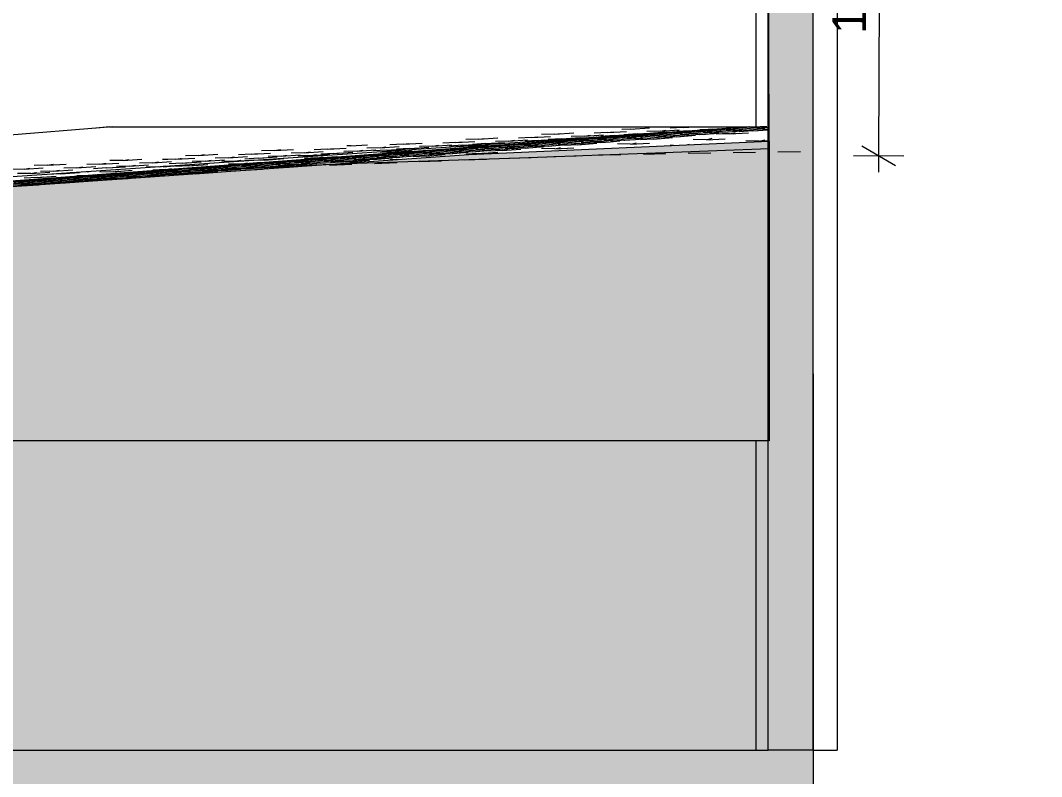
# Model space of a CAD drawing. Header units: metres. Extents: x -111189 to -108577, y -72951 to -72647.
# Drawn here: x -108908.197 to -108903.644, y -72945.58 to -72942.208 of the extents above; entities that cross this region are included whole.
import ezdxf

# ---------------------------------------------------------------- set-up
doc = ezdxf.new("R2010")
doc.units = ezdxf.units.M
doc.header["$MEASUREMENT"] = 0
doc.linetypes.add('Hidden Line', pattern=[0.13, 0.08, -0.05])
for name, color, linetype in [('00 - DESENHO 2D', 7, 'Continuous'), ('01 - TERRENO PROPOSTO', 7, 'Continuous'), ('02 - ESTRADAS', 7, 'Continuous'), ('07 - MUROS', 7, 'Continuous'), ('12 - COTAS GERAIS', 7, 'Continuous')]:
    doc.layers.add(name, color=color, linetype=linetype)
doc.styles.add('ESTILO_GERADO_7', font='')
doc.styles.get('ESTILO_GERADO_7').set_extended_font_data('Helvetica')
doc.dimstyles.new('ESTILO_GERADO__5', dxfattribs={"dimtxt": 0.15, "dimasz": 0.114, "dimexe": 0.18, "dimexo": 0.0625, "dimgap": 0, "dimtad": 1, "dimzin": 0, "dimdsep": 46, "dimtxsty": 'ESTILO_GERADO_7', "dimblk": 'ARROWHEAD_2', "dimblk1": 'ARROWHEAD_2', "dimblk2": 'ARROWHEAD_2', "dimcen": 0.09, "dimse1": 1, "dimse2": 1, "dimclrd": 7, "dimclre": 7, "dimclrt": 7, "dimadec": 0, "dimazin": 0, "dimtfac": 1, "dimtdec": 4, "dimtmove": 0, "dimatfit": 3, "dimfxl": 1, "dimtolj": 1, "dimtzin": 0, "dimarcsym": 0})

# ---------------------------------------------------------------- blocks, each defined once
blk = doc.blocks.new('Corte Elem_511_1', base_point=(-108745.4296, -72941.9624))
at = {"layer": '07 - MUROS', "linetype": 'Continuous', "lineweight": 13}
blk.add_hatch(color=251, dxfattribs=at).paths.add_polyline_path([(-108904.7993, -72941.3327), (-108904.863, -72941.3327), (-108904.863, -72942.7464), (-108904.8593, -72942.7462), (-108904.8593, -72944.0824), (-108904.863, -72944.0824), (-108904.863, -72945.4624), (-108904.6636, -72945.4624), (-108904.6636, -72941.3327)])
at = {"layer": '07 - MUROS', "color": 251, "linetype": 'Continuous', "lineweight": 13}
for p, q in [((-108904.5556, -72941.1884), (-108904.5556, -72945.4624)), ((-108904.9181, -72941.3341), (-108904.9181, -72942.6824)), ((-108904.9181, -72944.0824), (-108904.9181, -72945.4624)), ((-108909.6597, -72945.4624), (-108904.9181, -72945.4624)), ((-108904.9181, -72945.4624), (-108904.8708, -72945.4624)), ((-108904.6508, -72945.4624), (-108904.6457, -72945.4624)), ((-108904.6457, -72945.4624), (-108904.5689, -72945.4624)), ((-108904.5689, -72945.4624), (-108904.5556, -72945.4624))]:
    blk.add_line(p, q, dxfattribs=at)
at = {"layer": '07 - MUROS', "color": 7, "linetype": 'Continuous', "lineweight": 20}
for p, q in [((-108904.863, -72945.4624), (-108904.863, -72941.3327)), ((-108904.6636, -72941.3327), (-108904.6636, -72945.4624)), ((-108904.6636, -72945.4624), (-108904.863, -72945.4624))]:
    blk.add_line(p, q, dxfattribs=at)
at = {"layer": '07 - MUROS', "color": 7, "linetype": 'Continuous', "lineweight": 13}
for p, q in [((-108904.8708, -72945.4624), (-108904.863, -72945.4624)), ((-108904.6636, -72945.4624), (-108904.6508, -72945.4624))]:
    blk.add_line(p, q, dxfattribs=at)
blk = doc.blocks.new('Corte Elem_632_1', base_point=(-108745.4296, -72941.9624))
at = {"layer": '01 - TERRENO PROPOSTO', "linetype": 'Continuous', "lineweight": 13}
blk.add_hatch(color=251, dxfattribs=at).paths.add_polyline_path([(-108909.6597, -72943.0536), (-108909.6597, -72944.0824), (-108904.8593, -72944.0824), (-108904.8593, -72942.7462), (-108906.1974, -72942.8059), (-108908.3747, -72942.9583)])
at = {"layer": '01 - TERRENO PROPOSTO', "color": 251, "linetype": 'Continuous', "lineweight": 13}
for p, q in [((-108907.7859, -72942.6824), (-108908.4597, -72942.7378)), ((-108907.7992, -72942.6824), (-108907.8604, -72942.6885)), ((-108907.7992, -72942.6824), (-108907.7875, -72942.6824)), ((-108907.7875, -72942.6824), (-108907.7859, -72942.6824)), ((-108907.7859, -72942.6824), (-108907.7759, -72942.6824)), ((-108907.7759, -72942.6824), (-108907.7456, -72942.6824)), ((-108907.7456, -72942.6824), (-108907.69, -72942.6824)), ((-108907.69, -72942.6824), (-108907.6184, -72942.6824)), ((-108907.6184, -72942.6824), (-108907.5458, -72942.6824)), ((-108907.5458, -72942.6824), (-108907.4713, -72942.6824)), ((-108907.4713, -72942.6824), (-108907.3572, -72942.6824)), ((-108907.3572, -72942.6824), (-108907.1629, -72942.6824)), ((-108907.1629, -72942.6824), (-108906.9229, -72942.6824)), ((-108906.9229, -72942.6824), (-108906.7071, -72942.6824)), ((-108906.7071, -72942.6824), (-108906.5373, -72942.6824)), ((-108906.5373, -72942.6824), (-108906.3247, -72942.6824)), ((-108906.3247, -72942.6824), (-108905.9689, -72942.6824)), ((-108905.9689, -72942.6824), (-108905.5408, -72942.6824)), ((-108905.5408, -72942.6824), (-108905.3194, -72942.6824))]:
    blk.add_line(p, q, dxfattribs=at)
at = {"layer": '01 - TERRENO PROPOSTO', "color": 7, "linetype": 'Continuous', "lineweight": 13}
for p, q in [((-108908.4597, -72942.9442), (-108904.9497, -72942.6824)), ((-108904.9497, -72942.6824), (-108908.4597, -72942.9412)), ((-108905.0038, -72942.6864), (-108908.4597, -72942.921)), ((-108905.4768, -72942.693), (-108905.5161, -72942.6942)), ((-108905.4768, -72942.693), (-108905.3924, -72942.6874)), ((-108905.4768, -72942.693), (-108905.4636, -72942.6911)), ((-108905.3194, -72942.6824), (-108904.9529, -72942.6824)), ((-108905.2418, -72942.6858), (-108905.3005, -72942.6876)), ((-108905.2418, -72942.6858), (-108905.2185, -72942.6824)), ((-108905.2418, -72942.6858), (-108905.1899, -72942.6824)), ((-108905.2124, -72942.6995), (-108905.1279, -72942.6941)), ((-108905.1095, -72942.6925), (-108905.1526, -72942.6952)), ((-108905.1242, -72942.698), (-108905.0397, -72942.6916)), ((-108905.1095, -72942.6925), (-108905.0251, -72942.6871)), ((-108905.1095, -72942.6925), (-108905.0924, -72942.6913)), ((-108905.0924, -72942.6913), (-108905.0838, -72942.6901)), ((-108905.0213, -72942.6887), (-108905.0801, -72942.693)), ((-108904.992, -72942.692), (-108905.0507, -72942.6959)), ((-108905.036, -72942.6886), (-108905.0361, -72942.6886)), ((-108905.0213, -72942.6887), (-108904.937, -72942.6824)), ((-108905.0213, -72942.6887), (-108904.9956, -72942.6866)), ((-108904.992, -72942.692), (-108904.9075, -72942.6855)), ((-108904.992, -72942.692), (-108904.9662, -72942.6895)), ((-108904.948, -72942.6824), (-108904.9773, -72942.6845)), ((-108904.9626, -72942.6965), (-108904.8781, -72942.6901)), ((-108904.9626, -72942.6965), (-108904.9368, -72942.694)), ((-108904.9529, -72942.6824), (-108904.9497, -72942.6824)), ((-108904.9497, -72942.6824), (-108904.9337, -72942.6824)), ((-108904.9268, -72942.6845), (-108904.9479, -72942.6859)), ((-108904.9337, -72942.6824), (-108904.8991, -72942.6824)), ((-108904.9247, -72942.6843), (-108904.9268, -72942.6845)), ((-108904.9241, -72942.6843), (-108904.9247, -72942.6843)), ((-108904.896, -72942.6824), (-108904.9241, -72942.6843)), ((-108904.8681, -72942.687), (-108904.9185, -72942.6903)), ((-108904.8696, -72942.6824), (-108904.8991, -72942.6824)), ((-108904.8661, -72942.6935), (-108904.8891, -72942.695)), ((-108906.1526, -72942.7377), (-108906.2114, -72942.7395)), ((-108906.1526, -72942.7377), (-108906.0681, -72942.7321)), ((-108906.1526, -72942.7377), (-108906.1269, -72942.7339)), ((-108906.0204, -72942.7457), (-108905.9359, -72942.7402)), ((-108905.9176, -72942.7306), (-108905.9763, -72942.7324)), ((-108905.9176, -72942.7306), (-108905.8331, -72942.725)), ((-108905.9176, -72942.7306), (-108905.8918, -72942.7268)), ((-108905.8882, -72942.7428), (-108905.8037, -72942.7374)), ((-108905.8147, -72942.7154), (-108905.8735, -72942.7172)), ((-108905.7853, -72942.7357), (-108905.8441, -72942.7394)), ((-108905.8147, -72942.7154), (-108905.7303, -72942.7098)), ((-108905.8147, -72942.7154), (-108905.789, -72942.7116)), ((-108905.7853, -72942.7357), (-108905.7009, -72942.7303)), ((-108905.7853, -72942.7357), (-108905.7596, -72942.734)), ((-108905.6825, -72942.7234), (-108905.7413, -72942.7252)), ((-108905.6971, -72942.7399), (-108905.7261, -72942.7418)), ((-108905.7014, -72942.7324), (-108905.7119, -72942.7325)), ((-108905.6745, -72942.7319), (-108905.7014, -72942.7324)), ((-108905.6971, -72942.7399), (-108905.6127, -72942.7334)), ((-108905.6971, -72942.7399), (-108905.6868, -72942.7389)), ((-108905.6868, -72942.7389), (-108905.6795, -72942.7383)), ((-108905.6825, -72942.7234), (-108905.598, -72942.7178)), ((-108905.6825, -72942.7234), (-108905.6568, -72942.7196)), ((-108905.6445, -72942.7336), (-108905.6825, -72942.7352)), ((-108905.6795, -72942.7383), (-108905.6714, -72942.7374)), ((-108905.6677, -72942.7436), (-108905.5833, -72942.7371)), ((-108905.5943, -72942.731), (-108905.6531, -72942.7352)), ((-108905.6452, -72942.73), (-108905.6365, -72942.7282)), ((-108905.5797, -72942.7082), (-108905.6384, -72942.71)), ((-108905.6365, -72942.7282), (-108905.6288, -72942.7265)), ((-108905.6288, -72942.7265), (-108905.6274, -72942.7264)), ((-108905.5649, -72942.7335), (-108905.6237, -72942.7375)), ((-108905.6158, -72942.7315), (-108905.598, -72942.7287)), ((-108905.5503, -72942.7212), (-108905.609, -72942.7248)), ((-108905.5943, -72942.731), (-108905.5098, -72942.7246)), ((-108905.5943, -72942.731), (-108905.5686, -72942.7288)), ((-108905.5355, -72942.7377), (-108905.5943, -72942.7416)), ((-108905.5797, -72942.7082), (-108905.4952, -72942.7026)), ((-108905.5797, -72942.7082), (-108905.554, -72942.7044)), ((-108905.5649, -72942.7335), (-108905.4804, -72942.7271)), ((-108905.5649, -72942.7335), (-108905.5392, -72942.731)), ((-108905.5503, -72942.7212), (-108905.4658, -72942.7157)), ((-108905.5503, -72942.7212), (-108905.5246, -72942.7194)), ((-108905.5355, -72942.7377), (-108905.451, -72942.7313)), ((-108905.5355, -72942.7377), (-108905.5098, -72942.7352)), ((-108905.4621, -72942.7237), (-108905.5208, -72942.7277)), ((-108905.4474, -72942.7141), (-108905.5062, -72942.7178)), ((-108905.5061, -72942.7424), (-108905.4552, -72942.7385)), ((-108905.4527, -72942.7289), (-108905.4914, -72942.7316)), ((-108905.4902, -72942.7409), (-108905.4804, -72942.7399)), ((-108905.4621, -72942.7237), (-108905.3776, -72942.7173)), ((-108905.4621, -72942.7237), (-108905.4364, -72942.7213)), ((-108905.4033, -72942.7323), (-108905.462, -72942.7362)), ((-108905.4552, -72942.7385), (-108905.4216, -72942.736)), ((-108905.4327, -72942.7276), (-108905.4529, -72942.7289)), ((-108905.4474, -72942.7141), (-108905.363, -72942.7087)), ((-108905.4474, -72942.7141), (-108905.4217, -72942.7124)), ((-108905.4327, -72942.7276), (-108905.3482, -72942.7212)), ((-108905.4327, -72942.7276), (-108905.4245, -72942.7268)), ((-108905.3739, -72942.737), (-108905.4326, -72942.7397)), ((-108905.4246, -72942.7268), (-108905.4087, -72942.7254)), ((-108905.3656, -72942.7145), (-108905.418, -72942.7183)), ((-108905.4087, -72942.7254), (-108905.407, -72942.7252)), ((-108905.3446, -72942.701), (-108905.4034, -72942.7028)), ((-108905.4033, -72942.7323), (-108905.3188, -72942.7259)), ((-108905.4033, -72942.7323), (-108905.3776, -72942.7298)), ((-108905.3688, -72942.7204), (-108905.3886, -72942.7217)), ((-108905.3152, -72942.7066), (-108905.374, -72942.7102)), ((-108905.3739, -72942.737), (-108905.2894, -72942.7306)), ((-108905.3739, -72942.737), (-108905.3482, -72942.7334)), ((-108905.3298, -72942.7178), (-108905.3688, -72942.7204)), ((-108905.3592, -72942.7141), (-108905.3656, -72942.7145)), ((-108905.3592, -72942.7141), (-108905.333, -72942.7121)), ((-108905.3592, -72942.7141), (-108905.3572, -72942.7139)), ((-108905.3004, -72942.7222), (-108905.3592, -72942.7261)), ((-108905.3572, -72942.7139), (-108905.3335, -72942.712)), ((-108905.3446, -72942.701), (-108905.2601, -72942.6954)), ((-108905.3446, -72942.701), (-108905.3189, -72942.6972)), ((-108905.3329, -72942.7121), (-108905.2748, -72942.7077)), ((-108905.2858, -72942.7067), (-108905.3321, -72942.7087)), ((-108905.3298, -72942.7178), (-108905.2454, -72942.7113)), ((-108905.3298, -72942.7178), (-108905.3171, -72942.7165)), ((-108905.271, -72942.7263), (-108905.3298, -72942.7303)), ((-108905.3171, -72942.7165), (-108905.3041, -72942.7153)), ((-108905.3152, -72942.7066), (-108905.2307, -72942.7012)), ((-108905.3152, -72942.7066), (-108905.2895, -72942.7048)), ((-108905.2564, -72942.7056), (-108905.3152, -72942.7098)), ((-108905.3004, -72942.7222), (-108905.216, -72942.7158)), ((-108905.3004, -72942.7222), (-108905.2747, -72942.7197)), ((-108905.2858, -72942.7067), (-108905.2013, -72942.7002)), ((-108905.2858, -72942.7067), (-108905.2724, -72942.7046)), ((-108905.227, -72942.7077), (-108905.2858, -72942.7117)), ((-108905.2124, -72942.6995), (-108905.2711, -72942.7032)), ((-108905.271, -72942.7263), (-108905.1866, -72942.7199)), ((-108905.271, -72942.7263), (-108905.2453, -72942.7239)), ((-108905.2564, -72942.7056), (-108905.1719, -72942.6993)), ((-108905.2564, -72942.7056), (-108905.2307, -72942.7035)), ((-108905.1976, -72942.7121), (-108905.2564, -72942.716)), ((-108905.227, -72942.7077), (-108905.1425, -72942.7013)), ((-108905.227, -72942.7077), (-108905.2013, -72942.7052)), ((-108905.1682, -72942.7168), (-108905.227, -72942.7207)), ((-108905.2124, -72942.6995), (-108905.1867, -72942.6978)), ((-108905.1976, -72942.7121), (-108905.1131, -72942.7057)), ((-108905.1976, -72942.7121), (-108905.1719, -72942.7095)), ((-108905.1388, -72942.7402), (-108905.1976, -72942.7386)), ((-108905.1242, -72942.698), (-108905.1829, -72942.7021)), ((-108905.1526, -72942.6952), (-108905.1683, -72942.6956)), ((-108905.1682, -72942.7168), (-108905.0837, -72942.7104)), ((-108905.1682, -72942.7168), (-108905.1425, -72942.7143)), ((-108905.1487, -72942.7056), (-108905.1535, -72942.706)), ((-108905.1221, -72942.7038), (-108905.1487, -72942.7056)), ((-108905.1388, -72942.7402), (-108905.1131, -72942.7336)), ((-108905.1388, -72942.7402), (-108905.0543, -72942.7351)), ((-108905.1242, -72942.698), (-108905.0985, -72942.6957)), ((-108905.0654, -72942.7067), (-108905.1242, -72942.7105)), ((-108905.1132, -72942.7032), (-108905.1221, -72942.7038)), ((-108905.095, -72942.702), (-108905.1132, -72942.7032)), ((-108905.0948, -72942.7019), (-108905.0952, -72942.702)), ((-108905.0948, -72942.7019), (-108905.0885, -72942.7015)), ((-108905.0948, -72942.7019), (-108905.0946, -72942.7019)), ((-108905.0666, -72942.7131), (-108905.0948, -72942.7145)), ((-108905.0947, -72942.7019), (-108905.0881, -72942.7013)), ((-108905.0912, -72942.7017), (-108905.0103, -72942.6955)), ((-108905.0881, -72942.7013), (-108905.0853, -72942.7011)), ((-108905.0853, -72942.7011), (-108905.0783, -72942.7004)), ((-108905.0783, -72942.7004), (-108905.0691, -72942.6995)), ((-108905.036, -72942.7139), (-108905.0666, -72942.7131)), ((-108905.0654, -72942.7067), (-108904.9809, -72942.7002)), ((-108905.0654, -72942.7067), (-108905.0397, -72942.7041)), ((-108905.036, -72942.7139), (-108904.9515, -72942.7089)), ((-108905.036, -72942.7139), (-108905.0168, -72942.7091)), ((-108904.9626, -72942.6965), (-108905.0213, -72942.7004)), ((-108905.0168, -72942.7091), (-108905.0103, -72942.7082)), ((-108904.9332, -72942.7008), (-108904.9919, -72942.7049)), ((-108904.9332, -72942.7008), (-108904.8652, -72942.6957)), ((-108904.9332, -72942.7008), (-108904.9074, -72942.6985)), ((-108904.9038, -72942.7463), (-108904.8781, -72942.7398)), ((-108907.0635, -72942.7885), (-108906.979, -72942.7831)), ((-108907.0635, -72942.7885), (-108907.0378, -72942.7841)), ((-108906.8284, -72942.7825), (-108906.8872, -72942.7842)), ((-108906.8284, -72942.7825), (-108906.7439, -72942.7769)), ((-108906.8284, -72942.7825), (-108906.8027, -72942.7787)), ((-108906.7256, -72942.7668), (-108906.7414, -72942.7671)), ((-108906.7256, -72942.7668), (-108906.6499, -72942.7619)), ((-108906.7256, -72942.7668), (-108906.7203, -72942.7659)), ((-108906.6962, -72942.7905), (-108906.6117, -72942.7849)), ((-108906.5933, -72942.7753), (-108906.6521, -72942.7771)), ((-108906.5933, -72942.7753), (-108906.5089, -72942.7697)), ((-108906.5933, -72942.7753), (-108906.5676, -72942.7715)), ((-108906.5639, -72942.786), (-108906.4795, -72942.7806)), ((-108906.5639, -72942.786), (-108906.5382, -72942.7842)), ((-108906.4905, -72942.7601), (-108906.5493, -72942.7619)), ((-108906.4611, -72942.779), (-108906.5199, -72942.7826)), ((-108906.4905, -72942.7601), (-108906.406, -72942.7545)), ((-108906.4905, -72942.7601), (-108906.4648, -72942.7563)), ((-108906.4611, -72942.779), (-108906.3766, -72942.7736)), ((-108906.4611, -72942.779), (-108906.4354, -72942.7772)), ((-108906.3583, -72942.7681), (-108906.417, -72942.7699)), ((-108906.3729, -72942.7912), (-108906.2884, -72942.7848)), ((-108906.3583, -72942.7681), (-108906.2738, -72942.7625)), ((-108906.3583, -72942.7681), (-108906.3326, -72942.7643)), ((-108906.2701, -72942.7816), (-108906.3289, -72942.7858)), ((-108906.2554, -72942.7529), (-108906.3142, -72942.7547)), ((-108906.2407, -72942.7851), (-108906.2995, -72942.789)), ((-108906.2261, -72942.7644), (-108906.2848, -72942.768)), ((-108906.2701, -72942.7816), (-108906.1856, -72942.7753)), ((-108906.2701, -72942.7816), (-108906.2444, -72942.7795)), ((-108906.2554, -72942.7529), (-108906.171, -72942.7473)), ((-108906.2554, -72942.7529), (-108906.2297, -72942.7491)), ((-108906.1967, -72942.7687), (-108906.2472, -72942.7708)), ((-108906.2407, -72942.7851), (-108906.1562, -72942.7787)), ((-108906.2407, -72942.7851), (-108906.215, -72942.7826)), ((-108906.2261, -72942.7644), (-108906.1416, -72942.759)), ((-108906.2261, -72942.7644), (-108906.2003, -72942.7626)), ((-108906.1892, -72942.7749), (-108906.2232, -72942.7763)), ((-108906.2113, -72942.7891), (-108906.1268, -72942.7827)), ((-108906.1967, -72942.7687), (-108906.1122, -72942.7622)), ((-108906.1967, -72942.7687), (-108906.182, -72942.7664)), ((-108906.1379, -72942.7751), (-108906.1966, -72942.7791)), ((-108906.1232, -72942.7573), (-108906.182, -72942.761)), ((-108906.1085, -72942.7789), (-108906.1672, -72942.7828)), ((-108906.1596, -72942.7727), (-108906.1485, -72942.7708)), ((-108906.1379, -72942.7751), (-108906.0534, -72942.7687)), ((-108906.1379, -72942.7751), (-108906.1154, -72942.773)), ((-108906.0791, -72942.7837), (-108906.1378, -72942.7876)), ((-108906.1232, -72942.7573), (-108906.0387, -72942.7519)), ((-108906.1232, -72942.7573), (-108906.0975, -72942.7556)), ((-108906.1154, -72942.773), (-108906.1122, -72942.7727)), ((-108906.1085, -72942.7789), (-108906.024, -72942.7725)), ((-108906.1085, -72942.7789), (-108906.0843, -72942.7766)), ((-108906.035, -72942.7655), (-108906.0938, -72942.7696)), ((-108906.0843, -72942.7766), (-108906.0828, -72942.7764)), ((-108906.0204, -72942.7457), (-108906.0792, -72942.7475)), ((-108906.0791, -72942.7837), (-108905.9946, -72942.7773)), ((-108906.0791, -72942.7837), (-108906.0534, -72942.7811)), ((-108906.0274, -72942.7708), (-108906.0644, -72942.7733)), ((-108906.0497, -72942.7875), (-108905.9652, -72942.7812)), ((-108906.0497, -72942.7875), (-108906.024, -72942.7839)), ((-108906.035, -72942.7655), (-108905.9506, -72942.7591)), ((-108906.035, -72942.7655), (-108906.0093, -72942.7631)), ((-108905.9762, -72942.7735), (-108906.035, -72942.7774)), ((-108906.0056, -72942.7693), (-108906.0274, -72942.7708)), ((-108906.0204, -72942.7457), (-108905.9947, -72942.7419)), ((-108906.0175, -72942.7611), (-108906.0204, -72942.7613)), ((-108906.0056, -72942.7693), (-108905.9332, -72942.7638)), ((-108906.0056, -72942.7693), (-108905.999, -72942.7687)), ((-108905.9964, -72942.7804), (-108906.0056, -72942.781)), ((-108905.999, -72942.7687), (-108905.9799, -72942.7668)), ((-108905.979, -72942.7792), (-108905.9964, -72942.7804)), ((-108905.9322, -72942.7563), (-108905.991, -72942.7605)), ((-108905.9468, -72942.7769), (-108905.979, -72942.7792)), ((-108905.9762, -72942.7735), (-108905.8918, -72942.7671)), ((-108905.9762, -72942.7735), (-108905.9505, -72942.771)), ((-108905.9671, -72942.7518), (-108905.9653, -72942.7514)), ((-108905.9028, -72942.7593), (-108905.9616, -72942.7633)), ((-108905.8882, -72942.7428), (-108905.9469, -72942.7464)), ((-108905.9468, -72942.7769), (-108905.8624, -72942.7706)), ((-108905.9468, -72942.7769), (-108905.9358, -72942.776)), ((-108905.9403, -72942.7554), (-108905.9359, -72942.7548)), ((-108905.9358, -72942.776), (-108905.9302, -72942.7755)), ((-108905.9332, -72942.7638), (-108905.9212, -72942.7629)), ((-108905.9322, -72942.7563), (-108905.8477, -72942.7499)), ((-108905.9322, -72942.7563), (-108905.9065, -72942.7542)), ((-108905.8734, -72942.7634), (-108905.9322, -72942.7673)), ((-108905.9302, -72942.7755), (-108905.9211, -72942.7747)), ((-108905.9028, -72942.7593), (-108905.8183, -72942.7529)), ((-108905.9028, -72942.7593), (-108905.8771, -72942.7568)), ((-108905.844, -72942.7678), (-108905.9028, -72942.7719)), ((-108905.8882, -72942.7428), (-108905.8625, -72942.741)), ((-108905.8734, -72942.7634), (-108905.7889, -72942.757)), ((-108905.8734, -72942.7634), (-108905.8477, -72942.7609)), ((-108905.8681, -72942.7789), (-108905.8734, -72942.7792)), ((-108905.8146, -72942.7803), (-108905.8681, -72942.7789)), ((-108905.8, -72942.7494), (-108905.8587, -72942.7534)), ((-108905.844, -72942.7678), (-108905.7595, -72942.7615)), ((-108905.844, -72942.7678), (-108905.8238, -72942.766)), ((-108905.8105, -72942.7559), (-108905.8293, -72942.7572)), ((-108905.8238, -72942.766), (-108905.8183, -72942.7655)), ((-108905.8146, -72942.7803), (-108905.7889, -72942.7738)), ((-108905.8146, -72942.7803), (-108905.7301, -72942.7753)), ((-108905.7706, -72942.7533), (-108905.8107, -72942.7559)), ((-108905.8, -72942.7494), (-108905.7155, -72942.743)), ((-108905.8, -72942.7494), (-108905.7743, -72942.747)), ((-108905.7412, -72942.758), (-108905.7999, -72942.7619)), ((-108905.7706, -72942.7533), (-108905.6861, -72942.7469)), ((-108905.7706, -72942.7533), (-108905.7544, -72942.7517)), ((-108905.7118, -72942.7622), (-108905.7705, -72942.765)), ((-108905.7482, -72942.7434), (-108905.7559, -72942.7439)), ((-108905.7545, -72942.7517), (-108905.7449, -72942.7508)), ((-108905.7261, -72942.7418), (-108905.7482, -72942.7434)), ((-108905.7412, -72942.758), (-108905.6567, -72942.7516)), ((-108905.7412, -72942.758), (-108905.7155, -72942.7555)), ((-108905.6677, -72942.7436), (-108905.7265, -72942.7475)), ((-108905.7118, -72942.7622), (-108905.6273, -72942.7559)), ((-108905.7118, -72942.7622), (-108905.6861, -72942.7587)), ((-108905.6383, -72942.7479), (-108905.6971, -72942.7518)), ((-108905.6677, -72942.7436), (-108905.642, -72942.7411)), ((-108905.6638, -72942.7555), (-108905.6677, -72942.7557)), ((-108905.6173, -72942.7522), (-108905.6638, -72942.7555)), ((-108905.6383, -72942.7479), (-108905.5539, -72942.7415)), ((-108905.6383, -72942.7479), (-108905.6126, -72942.7453)), ((-108905.6089, -72942.7516), (-108905.6174, -72942.7522)), ((-108905.6089, -72942.7516), (-108905.5675, -72942.7485)), ((-108905.6089, -72942.7516), (-108905.6061, -72942.7514)), ((-108905.6061, -72942.7514), (-108905.5918, -72942.7501)), ((-108905.5918, -72942.7501), (-108905.5832, -72942.7494)), ((-108905.5676, -72942.7485), (-108905.5245, -72942.7453)), ((-108905.5589, -72942.746), (-108905.5649, -72942.7463)), ((-108905.5182, -72942.7432), (-108905.5588, -72942.7459)), ((-108905.4767, -72942.7602), (-108905.5355, -72942.7587)), ((-108905.5061, -72942.7424), (-108905.5182, -72942.7432)), ((-108905.5061, -72942.7424), (-108905.5022, -72942.742)), ((-108905.5022, -72942.742), (-108905.4902, -72942.7409)), ((-108905.4767, -72942.7602), (-108905.451, -72942.7537)), ((-108905.4767, -72942.7602), (-108905.3922, -72942.7552)), ((-108905.2856, -72942.7652), (-108905.3004, -72942.7648)), ((-108905.2269, -72942.7626), (-108905.2159, -72942.7598)), ((-108904.9038, -72942.7463), (-108904.9625, -72942.7448)), ((-108904.9038, -72942.7463), (-108904.8631, -72942.7439)), ((-108907.7393, -72942.8318), (-108907.6548, -72942.8264)), ((-108907.7393, -72942.8318), (-108907.7135, -72942.8275)), ((-108907.5394, -72942.8282), (-108907.563, -72942.8287)), ((-108907.5042, -72942.8272), (-108907.5394, -72942.8282)), ((-108907.5042, -72942.8272), (-108907.4197, -72942.8216)), ((-108907.5042, -72942.8272), (-108907.4842, -72942.8242)), ((-108907.4842, -72942.8242), (-108907.4785, -72942.8232)), ((-108907.4014, -72942.8101), (-108907.4601, -72942.8112)), ((-108907.4014, -72942.8101), (-108907.3169, -72942.8047)), ((-108907.4014, -72942.8101), (-108907.3757, -72942.8058)), ((-108907.372, -72942.8352), (-108907.2875, -72942.8296)), ((-108907.372, -72942.8352), (-108907.3463, -72942.8314)), ((-108907.2691, -72942.82), (-108907.3279, -72942.8218)), ((-108907.2691, -72942.82), (-108907.1847, -72942.8144)), ((-108907.2691, -72942.82), (-108907.2434, -72942.8162)), ((-108907.2397, -72942.8361), (-108907.1553, -72942.8298)), ((-108907.2397, -72942.8361), (-108907.2159, -72942.8312)), ((-108907.1663, -72942.8048), (-108907.2251, -72942.8066)), ((-108907.2159, -72942.8312), (-108907.214, -72942.8308)), ((-108907.1369, -72942.8222), (-108907.1957, -72942.8258)), ((-108907.1663, -72942.8048), (-108907.0818, -72942.7992)), ((-108907.1663, -72942.8048), (-108907.1406, -72942.801)), ((-108907.1075, -72942.8306), (-108907.1623, -72942.833)), ((-108907.1369, -72942.8222), (-108907.0524, -72942.8168)), ((-108907.1369, -72942.8222), (-108907.1112, -72942.8204)), ((-108907.0635, -72942.7885), (-108907.1222, -72942.7895)), ((-108907.1075, -72942.8306), (-108907.023, -72942.8241)), ((-108907.1075, -72942.8306), (-108907.0916, -72942.8282)), ((-108907.0341, -72942.8128), (-108907.0928, -72942.8146)), ((-108907.0341, -72942.8128), (-108906.9496, -72942.8072)), ((-108907.0341, -72942.8128), (-108907.0084, -72942.809)), ((-108906.9312, -72942.7976), (-108906.99, -72942.7994)), ((-108906.9072, -72942.8111), (-108906.9606, -72942.8118)), ((-108906.9459, -72942.8332), (-108906.9131, -72942.8307)), ((-108906.9438, -72942.833), (-108906.9202, -72942.8303)), ((-108906.9312, -72942.7976), (-108906.8468, -72942.792)), ((-108906.9312, -72942.7976), (-108906.9055, -72942.7938)), ((-108906.8724, -72942.8207), (-108906.9312, -72942.8232)), ((-108906.9165, -72942.8367), (-108906.832, -72942.8302)), ((-108906.9131, -72942.8307), (-108906.8614, -72942.8267)), ((-108906.9018, -72942.811), (-108906.9072, -72942.8111)), ((-108906.9018, -72942.811), (-108906.8736, -72942.8089)), ((-108906.9018, -72942.811), (-108906.9, -72942.8106)), ((-108906.9, -72942.8106), (-108906.8786, -72942.806)), ((-108906.843, -72942.8238), (-108906.8997, -72942.8279)), ((-108906.8786, -72942.806), (-108906.8761, -72942.8059)), ((-108906.8736, -72942.8089), (-108906.8174, -72942.8047)), ((-108906.8724, -72942.8207), (-108906.788, -72942.8142)), ((-108906.8724, -72942.8207), (-108906.8467, -72942.8167)), ((-108906.8542, -72942.8294), (-108906.8724, -72942.8306)), ((-108906.799, -72942.8006), (-108906.8578, -72942.8042)), ((-108906.8136, -72942.8266), (-108906.8542, -72942.8294)), ((-108906.843, -72942.8238), (-108906.7586, -72942.8175)), ((-108906.843, -72942.8238), (-108906.8221, -72942.8221)), ((-108906.7842, -72942.8303), (-108906.843, -72942.8342)), ((-108906.8136, -72942.8266), (-108906.7292, -72942.8202)), ((-108906.8136, -72942.8266), (-108906.7989, -72942.8252)), ((-108906.799, -72942.8006), (-108906.7145, -72942.7952)), ((-108906.799, -72942.8006), (-108906.7733, -72942.7988)), ((-108906.7989, -72942.8252), (-108906.7879, -72942.8242)), ((-108906.7842, -72942.8303), (-108906.6998, -72942.8239)), ((-108906.7842, -72942.8303), (-108906.7585, -72942.8277)), ((-108906.7108, -72942.8169), (-108906.7696, -72942.8209)), ((-108906.6962, -72942.7905), (-108906.7549, -72942.7923)), ((-108906.7549, -72942.8347), (-108906.676, -72942.8288)), ((-108906.7177, -72942.823), (-108906.7402, -72942.8245)), ((-108906.6814, -72942.8206), (-108906.7177, -72942.823)), ((-108906.7108, -72942.8169), (-108906.6263, -72942.8105)), ((-108906.7108, -72942.8169), (-108906.6851, -72942.8145)), ((-108906.652, -72942.8249), (-108906.7108, -72942.8288)), ((-108906.6962, -72942.7905), (-108906.6705, -72942.7867)), ((-108906.6814, -72942.8206), (-108906.5969, -72942.8141)), ((-108906.6814, -72942.8206), (-108906.6688, -72942.8193)), ((-108906.634, -72942.8281), (-108906.6814, -72942.8315)), ((-108906.676, -72942.8288), (-108906.6704, -72942.8283)), ((-108906.6688, -72942.8193), (-108906.6557, -72942.8181)), ((-108906.6238, -72942.8081), (-108906.6667, -72942.8111)), ((-108906.652, -72942.8249), (-108906.5675, -72942.8185)), ((-108906.652, -72942.8249), (-108906.6263, -72942.8223)), ((-108906.6225, -72942.8138), (-108906.6374, -72942.8148)), ((-108906.6226, -72942.8273), (-108906.634, -72942.8281)), ((-108906.608, -72942.8071), (-108906.6238, -72942.8081)), ((-108906.5639, -72942.786), (-108906.6227, -72942.7896)), ((-108906.6226, -72942.8273), (-108906.5381, -72942.821)), ((-108906.6226, -72942.8273), (-108906.6183, -72942.8269)), ((-108906.5786, -72942.8109), (-108906.6225, -72942.8138)), ((-108906.6183, -72942.8269), (-108906.5969, -72942.8252)), ((-108906.608, -72942.8071), (-108906.5424, -72942.802)), ((-108906.608, -72942.8071), (-108906.6028, -72942.8065)), ((-108906.5492, -72942.8147), (-108906.608, -72942.8186)), ((-108906.6028, -72942.8065), (-108906.5823, -72942.8048)), ((-108906.5345, -72942.7947), (-108906.5933, -72942.7972)), ((-108906.5786, -72942.8109), (-108906.4941, -72942.8044)), ((-108906.5786, -72942.8109), (-108906.5643, -72942.8095)), ((-108906.5268, -72942.8192), (-108906.5786, -72942.8227)), ((-108906.5643, -72942.8095), (-108906.5529, -72942.8084)), ((-108906.5492, -72942.8147), (-108906.4647, -72942.8083)), ((-108906.5492, -72942.8147), (-108906.5235, -72942.8122)), ((-108906.5109, -72942.8279), (-108906.5492, -72942.8297)), ((-108906.5423, -72942.802), (-108906.5235, -72942.8006)), ((-108906.5345, -72942.7947), (-108906.4501, -72942.7882)), ((-108906.5345, -72942.7947), (-108906.5088, -72942.7907)), ((-108906.5075, -72942.803), (-108906.5345, -72942.8049)), ((-108906.5198, -72942.8187), (-108906.5268, -72942.8192)), ((-108906.5198, -72942.8187), (-108906.4945, -72942.8168)), ((-108906.5198, -72942.8187), (-108906.5176, -72942.8185)), ((-108906.5052, -72942.7985), (-108906.5184, -72942.7994)), ((-108906.5176, -72942.8185), (-108906.4941, -72942.8164)), ((-108906.4758, -72942.8009), (-108906.5075, -72942.803)), ((-108906.5052, -72942.7985), (-108906.4207, -72942.7922)), ((-108906.5052, -72942.7985), (-108906.5003, -72942.7981)), ((-108906.4464, -72942.8046), (-108906.5051, -72942.8085)), ((-108906.4945, -72942.8168), (-108906.4353, -72942.8123)), ((-108906.4835, -72942.8259), (-108906.4647, -72942.8234)), ((-108906.4758, -72942.8009), (-108906.3913, -72942.7944)), ((-108906.4758, -72942.8009), (-108906.4646, -72942.7998)), ((-108906.4473, -72942.8113), (-108906.4757, -72942.8132)), ((-108906.4646, -72942.7998), (-108906.45, -72942.7984)), ((-108906.417, -72942.8093), (-108906.4472, -72942.8113)), ((-108906.4464, -72942.8046), (-108906.3619, -72942.7982)), ((-108906.4464, -72942.8046), (-108906.4206, -72942.8021)), ((-108906.3876, -72942.8127), (-108906.4463, -72942.8155)), ((-108906.3729, -72942.7912), (-108906.4317, -72942.7952)), ((-108906.417, -72942.8093), (-108906.3325, -72942.8029)), ((-108906.417, -72942.8093), (-108906.4079, -72942.8084)), ((-108906.4078, -72942.8084), (-108906.3913, -72942.8068)), ((-108906.3435, -72942.7949), (-108906.4023, -72942.799)), ((-108906.3876, -72942.8127), (-108906.3031, -72942.8064)), ((-108906.3876, -72942.8127), (-108906.3619, -72942.8092)), ((-108906.3729, -72942.7912), (-108906.3472, -72942.7888)), ((-108906.3141, -72942.7992), (-108906.3729, -72942.8031)), ((-108906.3435, -72942.7949), (-108906.2591, -72942.7885)), ((-108906.3435, -72942.7949), (-108906.3178, -72942.7926)), ((-108906.2847, -72942.8021), (-108906.3435, -72942.8063)), ((-108906.3141, -72942.7992), (-108906.2297, -72942.7928)), ((-108906.3141, -72942.7992), (-108906.2884, -72942.7967)), ((-108906.2847, -72942.8021), (-108906.2003, -72942.7958)), ((-108906.2847, -72942.8021), (-108906.259, -72942.8)), ((-108906.2113, -72942.7891), (-108906.2701, -72942.793)), ((-108906.1819, -72942.7933), (-108906.2407, -72942.7973)), ((-108906.2113, -72942.7891), (-108906.1856, -72942.7865)), ((-108906.1525, -72942.8016), (-108906.2113, -72942.8044)), ((-108906.1819, -72942.7933), (-108906.0974, -72942.7869)), ((-108906.1819, -72942.7933), (-108906.1562, -72942.7909)), ((-108906.1525, -72942.8016), (-108906.0702, -72942.7955)), ((-108906.1525, -72942.8016), (-108906.1268, -72942.7981)), ((-108906.0497, -72942.7875), (-108906.1084, -72942.7902)), ((-108906.0702, -72942.7955), (-108906.068, -72942.7954)), ((-108908.18, -72942.871), (-108908.2387, -72942.872)), ((-108908.18, -72942.871), (-108908.0955, -72942.8655)), ((-108908.18, -72942.871), (-108908.1543, -72942.8666)), ((-108908.0771, -72942.8535), (-108908.1359, -72942.8546)), ((-108908.0771, -72942.8535), (-108907.9927, -72942.8481)), ((-108908.0771, -72942.8535), (-108908.0514, -72942.8491)), ((-108908.0477, -72942.8799), (-108907.9633, -72942.8743)), ((-108908.0477, -72942.8799), (-108908.022, -72942.8761)), ((-108907.9449, -72942.8647), (-108908.0037, -72942.8665)), ((-108907.9449, -72942.8647), (-108907.8604, -72942.8591)), ((-108907.9449, -72942.8647), (-108907.9192, -72942.8609)), ((-108907.8421, -72942.8493), (-108907.9008, -72942.8503)), ((-108907.8127, -72942.8654), (-108907.8715, -72942.8691)), ((-108907.8421, -72942.8493), (-108907.7576, -72942.8439)), ((-108907.8421, -72942.8493), (-108907.8164, -72942.8449)), ((-108907.8127, -72942.8654), (-108907.7282, -72942.86)), ((-108907.8127, -72942.8654), (-108907.787, -72942.8637)), ((-108907.7393, -72942.8318), (-108907.798, -72942.8329)), ((-108907.7833, -72942.8827), (-108907.6988, -72942.8762)), ((-108907.7099, -72942.8575), (-108907.7686, -72942.8593)), ((-108907.7099, -72942.8575), (-108907.6254, -72942.8519)), ((-108907.7099, -72942.8575), (-108907.6841, -72942.8537)), ((-108907.607, -72942.8423), (-108907.6658, -72942.8441)), ((-108907.5797, -72942.8613), (-108907.6364, -72942.8623)), ((-108907.607, -72942.8423), (-108907.5225, -72942.8368)), ((-108907.607, -72942.8423), (-108907.5813, -72942.8386)), ((-108907.5482, -72942.8728), (-108907.607, -72942.8752)), ((-108907.5188, -72942.8745), (-108907.5776, -72942.8787)), ((-108907.5768, -72942.8611), (-108907.5519, -72942.856)), ((-108907.5611, -72942.86), (-108907.4932, -72942.855)), ((-108907.5482, -72942.8728), (-108907.4638, -72942.8663)), ((-108907.5482, -72942.8728), (-108907.5225, -72942.8687)), ((-108907.4748, -72942.8438), (-108907.5336, -72942.8475)), ((-108907.5188, -72942.8745), (-108907.4344, -72942.8681)), ((-108907.5188, -72942.8745), (-108907.4931, -72942.8723)), ((-108907.4454, -72942.8567), (-108907.5042, -72942.8591)), ((-108907.4894, -72942.8782), (-108907.405, -72942.8718)), ((-108907.4894, -72942.8782), (-108907.4637, -72942.8757)), ((-108907.4748, -72942.8438), (-108907.3903, -72942.8384)), ((-108907.4748, -72942.8438), (-108907.4491, -72942.8421)), ((-108907.46, -72942.8816), (-108907.3756, -72942.8752)), ((-108907.416, -72942.8653), (-108907.4501, -72942.8667)), ((-108907.4454, -72942.8567), (-108907.3609, -72942.8502)), ((-108907.4454, -72942.8567), (-108907.4197, -72942.8526)), ((-108907.3866, -72942.8683), (-108907.4454, -72942.8723)), ((-108907.372, -72942.8352), (-108907.4307, -72942.837)), ((-108907.416, -72942.8653), (-108907.3315, -72942.8585)), ((-108907.416, -72942.8653), (-108907.4046, -72942.8634)), ((-108907.3572, -72942.8718), (-108907.416, -72942.8759)), ((-108907.3866, -72942.8683), (-108907.3021, -72942.8619)), ((-108907.3866, -72942.8683), (-108907.3609, -72942.8659)), ((-108907.3357, -72942.8767), (-108907.3866, -72942.8801)), ((-108907.3572, -72942.8718), (-108907.2727, -72942.8654)), ((-108907.3572, -72942.8718), (-108907.3324, -72942.8696)), ((-108907.2877, -72942.859), (-108907.3425, -72942.8629)), ((-108907.3278, -72942.8762), (-108907.3356, -72942.8767)), ((-108907.3324, -72942.8696), (-108907.3315, -72942.8695)), ((-108907.3278, -72942.8762), (-108907.3032, -72942.8743)), ((-108907.3278, -72942.8762), (-108907.3255, -72942.876)), ((-108907.3254, -72942.876), (-108907.3021, -72942.8737)), ((-108907.2544, -72942.8623), (-108907.3131, -72942.8663)), ((-108907.3028, -72942.8743), (-108907.2433, -72942.8698)), ((-108907.2397, -72942.8361), (-108907.2985, -72942.8371)), ((-108907.2984, -72942.8777), (-108907.2139, -72942.8714)), ((-108907.2984, -72942.8777), (-108907.2727, -72942.8756)), ((-108907.2838, -72942.8587), (-108907.2877, -72942.859)), ((-108907.2838, -72942.8587), (-108907.2587, -72942.8568)), ((-108907.2838, -72942.8587), (-108907.2824, -72942.8586)), ((-108907.225, -72942.8661), (-108907.2837, -72942.87)), ((-108907.2824, -72942.8586), (-108907.2598, -72942.8567)), ((-108907.2103, -72942.8467), (-108907.2691, -72942.8492)), ((-108907.2598, -72942.8567), (-108907.2581, -72942.8565)), ((-108907.2586, -72942.8568), (-108907.1993, -72942.8523)), ((-108907.2544, -72942.8623), (-108907.1699, -72942.8559)), ((-108907.2544, -72942.8623), (-108907.2287, -72942.8599)), ((-108907.2436, -72942.8727), (-108907.2543, -72942.8735)), ((-108907.2254, -72942.8714), (-108907.2436, -72942.8727)), ((-108907.1809, -72942.8491), (-108907.2397, -72942.8534)), ((-108907.1956, -72942.8694), (-108907.2254, -72942.8714)), ((-108907.225, -72942.8661), (-108907.1405, -72942.8597)), ((-108907.225, -72942.8661), (-108907.1993, -72942.8635)), ((-108907.2103, -72942.8467), (-108907.1259, -72942.8402)), ((-108907.2103, -72942.8467), (-108907.1846, -72942.8427)), ((-108907.1515, -72942.8524), (-108907.2103, -72942.8564)), ((-108907.1956, -72942.8694), (-108907.1111, -72942.863)), ((-108907.1956, -72942.8694), (-108907.1856, -72942.8685)), ((-108907.1856, -72942.8685), (-108907.1793, -72942.868)), ((-108907.1809, -72942.8491), (-108907.0965, -72942.8428)), ((-108907.1809, -72942.8491), (-108907.1552, -72942.847)), ((-108907.1221, -72942.856), (-108907.1809, -72942.8598)), ((-108907.1793, -72942.868), (-108907.1699, -72942.8671)), ((-108907.1515, -72942.8524), (-108907.0671, -72942.846)), ((-108907.1515, -72942.8524), (-108907.1258, -72942.8499)), ((-108907.1204, -72942.8622), (-108907.1515, -72942.8642)), ((-108907.1221, -72942.856), (-108907.0377, -72942.8495)), ((-108907.1221, -72942.856), (-108907.0964, -72942.8534)), ((-108907.0633, -72942.8632), (-108907.1221, -72942.866)), ((-108907.0927, -72942.8603), (-108907.1204, -72942.8622)), ((-108907.0633, -72942.8436), (-108907.1075, -72942.8466)), ((-108907.0927, -72942.8603), (-108907.0083, -72942.8539)), ((-108907.0927, -72942.8603), (-108907.0834, -72942.8594)), ((-108907.0834, -72942.8594), (-108907.067, -72942.8578)), ((-108907.0401, -72942.8477), (-108907.0781, -72942.8502)), ((-108907.0487, -72942.8426), (-108907.0633, -72942.8436)), ((-108907.0633, -72942.8632), (-108906.9789, -72942.8569)), ((-108907.0633, -72942.8632), (-108907.0376, -72942.8597)), ((-108907.0487, -72942.8426), (-108906.9934, -72942.8383)), ((-108907.0487, -72942.8426), (-108907.0441, -72942.8421)), ((-108906.9899, -72942.8505), (-108907.0487, -72942.8544)), ((-108907.0441, -72942.8421), (-108907.023, -72942.8402)), ((-108907.0193, -72942.8462), (-108907.0401, -72942.8477)), ((-108907.0193, -72942.8462), (-108906.9348, -72942.8398)), ((-108907.0193, -72942.8462), (-108907.0118, -72942.8456)), ((-108907.0055, -72942.8557), (-108907.0193, -72942.8567)), ((-108907.0118, -72942.8456), (-108906.9936, -72942.8438)), ((-108906.9605, -72942.8525), (-108907.0055, -72942.8557)), ((-108906.952, -72942.8336), (-108907.0046, -72942.8369)), ((-108906.9934, -72942.8383), (-108906.9642, -72942.8361)), ((-108906.9899, -72942.8505), (-108906.9054, -72942.8441)), ((-108906.9899, -72942.8505), (-108906.9642, -72942.848)), ((-108906.9165, -72942.8367), (-108906.9752, -72942.8406)), ((-108906.9605, -72942.8525), (-108906.876, -72942.8462)), ((-108906.9605, -72942.8525), (-108906.9433, -72942.8511)), ((-108906.9459, -72942.8332), (-108906.952, -72942.8336)), ((-108906.9459, -72942.8332), (-108906.9438, -72942.833)), ((-108906.8871, -72942.8404), (-108906.9458, -72942.8443)), ((-108906.9433, -72942.8511), (-108906.9348, -72942.8504)), ((-108906.9165, -72942.8367), (-108906.8908, -72942.8342)), ((-108906.8577, -72942.844), (-108906.9164, -72942.8481)), ((-108906.8871, -72942.8404), (-108906.8026, -72942.834)), ((-108906.8871, -72942.8404), (-108906.8614, -72942.8379)), ((-108906.8577, -72942.844), (-108906.7732, -72942.8377)), ((-108906.8577, -72942.844), (-108906.832, -72942.8418)), ((-108906.7736, -72942.836), (-108906.8136, -72942.8387)), ((-108906.7255, -72942.838), (-108906.7842, -72942.8408)), ((-108906.7549, -72942.8347), (-108906.7736, -72942.836)), ((-108906.7549, -72942.8347), (-108906.7487, -72942.8341)), ((-108906.7487, -72942.8341), (-108906.7291, -72942.8324)), ((-108906.7255, -72942.838), (-108906.641, -72942.8317)), ((-108906.7255, -72942.838), (-108906.6997, -72942.8344)), ((-108908.1506, -72942.8903), (-108908.2093, -72942.8911)), ((-108908.1946, -72942.9262), (-108908.1101, -72942.9197)), ((-108908.1212, -72942.9087), (-108908.1799, -72942.9112)), ((-108908.1506, -72942.8903), (-108908.0661, -72942.884)), ((-108908.1506, -72942.8903), (-108908.1283, -72942.8855)), ((-108908.1283, -72942.8855), (-108908.1249, -72942.8853)), ((-108908.1212, -72942.9087), (-108908.0367, -72942.9022)), ((-108908.1212, -72942.9087), (-108908.0955, -72942.9047)), ((-108908.0902, -72942.9218), (-108908.1212, -72942.9238)), ((-108908.0477, -72942.8799), (-108908.1065, -72942.8817)), ((-108908.0624, -72942.9198), (-108908.0902, -72942.9218)), ((-108908.0184, -72942.8926), (-108908.0771, -72942.8951)), ((-108908.0624, -72942.9198), (-108907.9779, -72942.9134)), ((-108908.0624, -72942.9198), (-108908.0526, -72942.9189)), ((-108908.0526, -72942.9189), (-108908.0367, -72942.9174)), ((-108908.033, -72942.9231), (-108907.9485, -72942.9167)), ((-108908.033, -72942.9231), (-108908.0073, -72942.9207)), ((-108908.0184, -72942.8926), (-108907.9339, -72942.8861)), ((-108908.0184, -72942.8926), (-108908.0012, -72942.8899)), ((-108907.9596, -72942.91), (-108908.0183, -72942.9141)), ((-108908.0036, -72942.9271), (-108907.9191, -72942.9207)), ((-108907.9302, -72942.9135), (-108907.9889, -72942.9175)), ((-108907.9608, -72942.8872), (-108907.9743, -72942.8874)), ((-108907.9742, -72942.9281), (-108907.8897, -72942.9218)), ((-108907.9596, -72942.91), (-108907.8751, -72942.9036)), ((-108907.9596, -72942.91), (-108907.9338, -72942.9077)), ((-108907.9008, -72942.9174), (-108907.9595, -72942.9213)), ((-108907.8861, -72942.8988), (-108907.9449, -72942.9013)), ((-108907.9302, -72942.9135), (-108907.8457, -72942.9071)), ((-108907.9302, -72942.9135), (-108907.9044, -72942.9111)), ((-108907.8714, -72942.9198), (-108907.9301, -72942.924)), ((-108907.8821, -72942.9016), (-108907.9155, -72942.904)), ((-108907.9008, -72942.9174), (-108907.8163, -72942.911)), ((-108907.9008, -72942.9174), (-108907.8751, -72942.9149)), ((-108907.8988, -72942.883), (-108907.8898, -72942.8811)), ((-108907.8861, -72942.8988), (-108907.8016, -72942.8923)), ((-108907.8861, -72942.8988), (-108907.8604, -72942.8948)), ((-108907.8762, -72942.9073), (-108907.8861, -72942.9079)), ((-108907.8567, -72942.9), (-108907.882, -72942.9016)), ((-108907.8273, -72942.904), (-108907.8762, -72942.9073)), ((-108907.8714, -72942.9198), (-108907.7869, -72942.9135)), ((-108907.8714, -72942.9198), (-108907.8457, -72942.9177)), ((-108907.8567, -72942.9), (-108907.7722, -72942.8935)), ((-108907.8567, -72942.9), (-108907.8485, -72942.8991)), ((-108907.7979, -72942.9073), (-108907.8567, -72942.9112)), ((-108907.8485, -72942.8991), (-108907.831, -72942.8977)), ((-108907.7833, -72942.8827), (-108907.8421, -72942.8852)), ((-108907.8273, -72942.904), (-108907.7429, -72942.8976)), ((-108907.8273, -72942.904), (-108907.8114, -72942.9024)), ((-108907.8213, -72942.9148), (-108907.8273, -72942.9152)), ((-108907.7685, -72942.9111), (-108907.8213, -72942.9148)), ((-108907.7812, -72942.8936), (-108907.8127, -72942.8949)), ((-108907.8114, -72942.9024), (-108907.8016, -72942.9015)), ((-108907.7979, -72942.9073), (-108907.7135, -72942.9009)), ((-108907.7979, -72942.9073), (-108907.7722, -72942.9048)), ((-108907.7391, -72942.9137), (-108907.7979, -72942.9165)), ((-108907.7833, -72942.8827), (-108907.7576, -72942.8786)), ((-108907.7245, -72942.8941), (-108907.7833, -72942.8981)), ((-108907.7685, -72942.9111), (-108907.6841, -72942.9048)), ((-108907.7685, -72942.9111), (-108907.752, -72942.9097)), ((-108907.6951, -72942.8975), (-108907.7539, -72942.9015)), ((-108907.752, -72942.9097), (-108907.7428, -72942.9088)), ((-108907.7444, -72942.8909), (-108907.7282, -72942.8882)), ((-108907.7391, -72942.9137), (-108907.6547, -72942.9074)), ((-108907.7391, -72942.9137), (-108907.7134, -72942.9102)), ((-108907.7245, -72942.8941), (-108907.64, -72942.8877)), ((-108907.7245, -72942.8941), (-108907.6988, -72942.8916)), ((-108907.6657, -72942.9016), (-108907.7245, -72942.9056)), ((-108907.6951, -72942.8975), (-108907.6106, -72942.8911)), ((-108907.6951, -72942.8975), (-108907.6694, -72942.8951)), ((-108907.6363, -72942.9029), (-108907.6951, -72942.9071)), ((-108907.6781, -72942.8882), (-108907.6804, -72942.8884)), ((-108907.6217, -72942.8844), (-108907.6781, -72942.8882)), ((-108907.6657, -72942.9016), (-108907.5812, -72942.8953)), ((-108907.6657, -72942.9016), (-108907.64, -72942.8993)), ((-108907.5923, -72942.8879), (-108907.651, -72942.8919)), ((-108907.6363, -72942.9029), (-108907.5518, -72942.8966)), ((-108907.6363, -72942.9029), (-108907.6106, -72942.9008)), ((-108907.6217, -72942.8844), (-108907.5372, -72942.8779)), ((-108907.6217, -72942.8844), (-108907.6015, -72942.8825)), ((-108907.5629, -72942.8918), (-108907.6216, -72942.8956)), ((-108907.6015, -72942.8825), (-108907.596, -72942.882)), ((-108907.5923, -72942.8879), (-108907.5078, -72942.8815)), ((-108907.5923, -72942.8879), (-108907.5666, -72942.8855)), ((-108907.5335, -72942.8946), (-108907.5922, -72942.8988)), ((-108907.5629, -72942.8918), (-108907.4784, -72942.8853)), ((-108907.5629, -72942.8918), (-108907.5372, -72942.8892)), ((-108907.4894, -72942.8782), (-108907.5482, -72942.8821)), ((-108907.5335, -72942.8946), (-108907.449, -72942.8883)), ((-108907.5335, -72942.8946), (-108907.5133, -72942.893)), ((-108907.46, -72942.8816), (-108907.5188, -72942.8855)), ((-108907.5133, -72942.893), (-108907.5078, -72942.8925)), ((-108907.4306, -72942.8857), (-108907.4894, -72942.8898)), ((-108907.46, -72942.8816), (-108907.4343, -72942.8791)), ((-108907.4012, -72942.8885), (-108907.46, -72942.8913)), ((-108907.4306, -72942.8857), (-108907.3462, -72942.8794)), ((-108907.4306, -72942.8857), (-108907.4049, -72942.8834)), ((-108907.4012, -72942.8885), (-108907.3168, -72942.8822)), ((-108907.4012, -72942.8885), (-108907.3755, -72942.8849)), ((-108907.2984, -72942.8777), (-108907.3572, -72942.8819)), ((-108908.2681, -72942.9392), (-108908.1836, -72942.9327)), ((-108908.1946, -72942.9262), (-108908.2534, -72942.9298)), ((-108908.2387, -72942.9431), (-108908.1542, -72942.9367)), ((-108908.1652, -72942.9297), (-108908.224, -72942.9337)), ((-108908.2093, -72942.945), (-108908.1248, -72942.9387)), ((-108908.2093, -72942.945), (-108908.1835, -72942.9429)), ((-108908.1946, -72942.9262), (-108908.1689, -72942.9233)), ((-108908.1358, -72942.933), (-108908.1946, -72942.9368)), ((-108908.1652, -72942.9297), (-108908.0807, -72942.9233)), ((-108908.1652, -72942.9297), (-108908.1473, -72942.928)), ((-108908.1064, -72942.9364), (-108908.1652, -72942.9405)), ((-108908.1473, -72942.928), (-108908.1395, -72942.9273)), ((-108908.1358, -72942.933), (-108908.0513, -72942.9265)), ((-108908.1358, -72942.933), (-108908.1101, -72942.9304)), ((-108908.1064, -72942.9364), (-108908.022, -72942.9301)), ((-108908.1064, -72942.9364), (-108908.0807, -72942.9342)), ((-108908.033, -72942.9231), (-108908.0918, -72942.9271)), ((-108908.029, -72942.9288), (-108908.0624, -72942.9311)), ((-108908.0543, -72942.9359), (-108908.0513, -72942.9355)), ((-108907.9742, -72942.9281), (-108908.033, -72942.9323)), ((-108908.0036, -72942.9271), (-108908.029, -72942.9288)), ((-108908.0036, -72942.9271), (-108907.9953, -72942.9263)), ((-108907.9953, -72942.9263), (-108907.9779, -72942.9247)), ((-108907.9742, -72942.9281), (-108907.9485, -72942.926))]:
    blk.add_line(p, q, dxfattribs=at)
at = {"layer": '01 - TERRENO PROPOSTO', "color": 7, "linetype": 'Continuous', "lineweight": 20}
for p, q in [((-108906.1974, -72942.8059), (-108904.8593, -72942.7462)), ((-108904.8593, -72942.7462), (-108904.8593, -72944.0824)), ((-108908.3747, -72942.9583), (-108906.1974, -72942.8059)), ((-108904.863, -72944.0824), (-108909.6597, -72944.0824)), ((-108904.8593, -72944.0824), (-108904.863, -72944.0824))]:
    blk.add_line(p, q, dxfattribs=at)
blk = doc.blocks.new('*D1362', base_point=(-108745.4296, -72941.9624))
at = {"layer": '12 - COTAS GERAIS', "color": 7, "linetype": 'Continuous', "lineweight": 5, "transparency": 16777216}
for p, q in [((-108911.4752, -72944.6191), (-108911.3252, -72944.7057)), ((-108911.4002, -72944.8124), (-108911.4002, -72944.6624)), ((-108911.4752, -72944.7691), (-108911.3252, -72944.8557)), ((-108911.2877, -72944.8124), (-108911.5127, -72944.8124)), ((-108911.4002, -72945.0124), (-108911.4002, -72944.8124))]:
    blk.add_line(p, q, dxfattribs=at)
blk = doc.blocks.new('ARROWHEAD_2')
at = {"color": 0, "linetype": 'Continuous', "lineweight": 0}
for p, q in [((-0.378, -0.655), (0.378, 0.655)), ((0, 0), (-1, 0))]:
    blk.add_line(p, q, dxfattribs=at)
blk = doc.blocks.new('*D1363', base_point=(-108745.4296, -72941.9624))
at = {"layer": '12 - COTAS GERAIS', "color": 7, "linetype": 'Continuous', "lineweight": 5, "transparency": 16777216}
for p, q in [((-108911.4752, -72942.2691), (-108911.3252, -72942.3557)), ((-108911.2877, -72942.3124), (-108911.5127, -72942.3124)), ((-108911.4002, -72944.6624), (-108911.4002, -72942.3124)), ((-108911.4752, -72944.6191), (-108911.3252, -72944.7057)), ((-108911.2877, -72944.6624), (-108911.5127, -72944.6624)), ((-108911.4002, -72944.8124), (-108911.4002, -72944.6624))]:
    blk.add_line(p, q, dxfattribs=at)
at = {"layer": '12 - COTAS GERAIS', "color": 7, "lineweight": 5, "transparency": 16777216, "char_height": 0.15, "attachment_point": 7, "rotation": 90, "style": 'ESTILO_GERADO_7'}
for s, insert in [('\\A1;{\\pql;\\fHelvetica|b0|i0|c0|p0;\\W1.000000;0,35}', (-108911.4302, -72942.7679)), ('\\A1;{\\pql;\\fHelvetica|b0|i0|c0|p0;\\W1.000000;2,35}', (-108911.4302, -72943.6935)), ('\\A1;{\\pql;\\fHelvetica|b0|i0|c0|p0;\\W1.000000;0,15}', (-108911.4302, -72944.6191))]:
    blk.add_mtext(s, dxfattribs=dict(at, insert=insert))
blk = doc.blocks.new('*D1369', base_point=(-108745.4296, -72941.9624))
at = {"layer": '12 - COTAS GERAIS', "color": 7, "linetype": 'Continuous', "lineweight": 5, "transparency": 16777216}
for p, q in [((-108904.292, -72941.3573), (-108904.4417, -72941.2703)), ((-108904.3667, -72941.2404), (-108904.3669, -72941.3138)), ((-108904.4794, -72941.3135), (-108904.2544, -72941.3141)), ((-108904.3669, -72941.3138), (-108904.3708, -72942.8111)), ((-108904.4457, -72942.7676), (-108904.2959, -72942.8546)), ((-108904.4833, -72942.8108), (-108904.2583, -72942.8114)), ((-108904.3708, -72942.8111), (-108904.371, -72942.8845))]:
    blk.add_line(p, q, dxfattribs=at)
at = {"layer": '12 - COTAS GERAIS', "color": 7, "lineweight": 5, "transparency": 16777216, "insert": (-108904.3994, -72942.2684), "char_height": 0.15, "attachment_point": 7, "rotation": 89.8484, "style": 'ESTILO_GERADO_7'}
blk.add_mtext('\\A1;{\\pql;\\fHelvetica|b0|i0|c0|p0;\\W1.000000;1,50}', dxfattribs=at)

msp = doc.modelspace()

# ---------------------------------------------------------------- hatches: boundary and pattern name
at = {"layer": '00 - DESENHO 2D', "linetype": 'Continuous', "lineweight": 13}
msp.add_hatch(color=251, dxfattribs=at).paths.add_polyline_path([(-108924.3757, -72944.1993), (-108924.376, -72944.0481), (-108922.9333, -72944.0481), (-108922.9333, -72942.8516), (-108922.7331, -72942.8516), (-108922.7295, -72944.1418), (-108921.1266, -72944.0201), (-108919.6849, -72943.9144), (-108919.5646, -72943.9049), (-108919.5646, -72945.0124), (-108909.6597, -72945.0124), (-108909.6497, -72942.8341), (-108908.4597, -72942.8341), (-108908.4597, -72942.9436), (-108907.8781, -72942.9009), (-108906.7855, -72942.8472), (-108905.972, -72942.8207), (-108905.3249, -72942.7961), (-108904.8593, -72942.7784), (-108904.863, -72941.3159), (-108904.6636, -72941.3159), (-108904.6617, -72951.1791), (-108925.3846, -72951.1828), (-108925.3846, -72944.1993), (-108924.7848, -72944.1993)])

# ---------------------------------------------------------------- linework, layer by layer
at = {"layer": '00 - DESENHO 2D', "color": 7, "linetype": 'Continuous', "lineweight": 20, "flags": 128}
msp.add_lwpolyline([(-108908.4597, -72942.9436), (-108907.8781, -72942.9009), (-108906.7855, -72942.8472), (-108905.972, -72942.8207), (-108905.3249, -72942.7961), (-108904.8593, -72942.7784), (-108904.863, -72941.3159), (-108904.6636, -72941.3159), (-108904.6617, -72951.1791), (-108925.3846, -72951.1828)], dxfattribs=at)
at = {"layer": '02 - ESTRADAS', "color": 7, "linetype": 'Hidden Line', "lineweight": 20, "flags": 128}
msp.add_lwpolyline([(-108922.7452, -72944.141), (-108921.7478, -72944.0655), (-108920.9582, -72944.0078), (-108920.1183, -72943.9446), (-108919.5268, -72943.9034), (-108919.5285, -72943.883), (-108918.6672, -72943.7921), (-108917.2125, -72943.6824), (-108916.2496, -72943.5852), (-108914.1746, -72943.4105), (-108912.7008, -72943.283), (-108911.6831, -72943.2068), (-108910.4916, -72943.1153), (-108909.8392, -72943.0669), (-108908.9852, -72943.0036), (-108908.0613, -72942.9364), (-108906.9214, -72942.8566), (-108906.1712, -72942.8282), (-108905.5987, -72942.8066), (-108904.8593, -72942.7942), (-108904.6633, -72942.7923)], dxfattribs=at)

# ---------------------------------------------------------------- block references
at = {"layer": '01 - TERRENO PROPOSTO', "lineweight": 0}
msp.add_blockref('Corte Elem_632_1', (-108745.4296, -72941.9624), dxfattribs=at)
at = {"layer": '07 - MUROS', "lineweight": 0}
msp.add_blockref('Corte Elem_511_1', (-108745.4296, -72941.9624), dxfattribs=at)

# ---------------------------------------------------------------- dimensions: what is measured, and where the dimension line sits
at = {"layer": '12 - COTAS GERAIS', "color": 7, "linetype": 'Continuous', "lineweight": 5}
for base, p1, p2, angle, picture, middle, turn in [((-108904.3708, -72942.8111), (-108904.3667, -72941.3138), (-108904.3711, -72942.8111), 269.8484, '*D1369', (-108904.4739, -72942.0741), 89.8484), ((-108911.4002, -72942.3124), (-108899.0919, -72944.6624), (-108913.2597, -72942.3124), 90, '*D1363', (-108911.5052, -72943.4993), 90), ((-108911.4002, -72944.6624), (-108914.6121, -72944.8124), (-108899.0919, -72944.6624), 90, '*D1362', (-108911.5052, -72944.4249), 90)]:
    dim = msp.add_linear_dim(base=base, p1=p1, p2=p2, angle=angle, dimstyle='ESTILO_GERADO__5', dxfattribs=at)
    dim.commit()
    dim.dimension.update_dxf_attribs({"geometry": picture, "text_midpoint": middle, "dimtype": 160, "text_rotation": turn})

doc.saveas('drawing.dxf')
